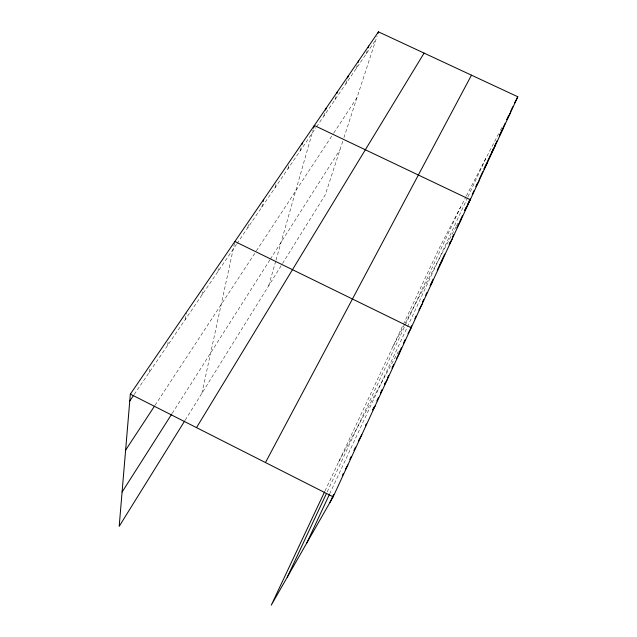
<?xml version="1.0" encoding="UTF-8"?>
<svg xmlns="http://www.w3.org/2000/svg" width="637" height="637" viewBox="0 0 637 637"><rect width="100%" height="100%" fill="white"/><g stroke="black" fill="none" stroke-linecap="round" stroke-linejoin="round"><path stroke-width="0.48" stroke-dasharray="3.19 2.39" d="M149.193 372.478L149.591 368.95M167.65 345.373L168.16 341.766M185.224 319.575L186.283 313.149M201.977 294.995L203.171 288.465M217.95 271.537L218.523 268.703M201.897 393.26L234.663 242.458M247.801 227.72L248.693 223.866M261.767 207.224L263.24 201.188M275.144 187.589L276.028 184.125M287.964 168.765L288.895 165.286M300.274 150.698L301.476 146.335M268.718 285.742L275.757 261.003M276.028 260.071L313.086 129.852M323.787 116.173L324.814 112.677M335.03 99.675L336.344 95.303M345.835 83.813L347.722 77.69M356.242 68.541L357.341 65.054M366.259 53.842L367.374 50.355M342.722 141.382L325.348 194.627L282.557 263.471M343.94 137.64L377.04 36.198M329.719 493.771L467.55 197.677M467.964 196.801L485.848 158.366M327.179 491.939L404.861 326.048M405.283 325.157L460.463 207.304M325.013 490.928L438.726 249.218L465.926 196.785M466.38 195.909L499.448 132.154M500.356 130.402L502.633 126.015M392.846 346.751L404.774 324.106M405.22 323.246L456.06 226.732M456.514 225.872L458.775 221.572M338.597 462.064L398.3 351.608M185.2 420.133L282.04 264.307M172.261 413.262L269.833 259.984M270.359 259.155L339.967 149.814M155.038 405.315L255.867 251.687M256.392 250.882L333.27 133.746M333.796 132.942L357.023 97.549M134.208 394.47L236.454 244.377M236.996 243.589L315.992 127.623M316.549 126.803L375.91 39.669"/><path stroke-width="0.96" d="M324.591 491.828L271.274 605.15L333.159 496.828L517.809 96.76L378.458 31.85L130.346 394.112L119.191 526.337L184.674 420.969M263.24 201.188L263.662 199.469M301.954 144.591L302.44 142.847M313.587 128.109L314.328 125.481L470.281 199.739L464.66 210.409M325.587 110.05L326.096 108.306M336.869 93.551L337.395 91.8M347.722 77.69L348.264 75.946M358.161 62.434L358.711 60.69M368.21 47.743L368.767 45.999M377.892 33.586L378.458 31.85M329.934 502.489L333.684 494.36M342.443 475.409L343.279 473.602M349.832 459.42L351.051 456.769M353.909 450.598L355.542 447.063M365.399 425.723L366.219 423.939M372.796 409.718L374.007 407.083M376.849 400.952L378.466 397.44M380.488 393.061L382.112 389.549M384.549 384.278L385.377 382.487M387.439 378.02L388.681 375.336M391.978 368.194L393.634 364.619M398.961 353.073L401.414 347.778M403.452 343.359L405.084 339.824M410.363 328.405L411.574 325.778M414.814 318.779L416.025 316.151M422.466 302.209L423.669 299.597M425.683 295.257L426.886 292.646M430.142 285.599L433.056 279.285M437.221 270.271L438.885 266.664M439.307 265.764L440.135 263.965M440.971 262.157L444.722 254.052M449.268 244.21L450.463 241.614M452.461 237.29L453.655 234.703M456.856 227.783L461.451 218.865M460.057 220.848L462.462 215.64M464.867 210.441L466.467 206.969M467.717 204.27L470.21 198.879M472.288 194.381L473.944 190.789M475.99 186.362L477.185 183.775M479.183 179.459L482.774 171.687M491.223 153.406L483.977 169.084L487.393 162.658M493.659 148.118L491.621 152.53L495.443 145.212M494.479 146.359L496.924 141.064M499.782 134.877L505.165 123.22M508.414 116.181L506.821 119.637L510.635 112.295M510.412 111.865L512.801 106.69M306.875 542.843L329.305 494.654M287.263 577.178L326.359 493.691M514.425 103.282L517.809 96.76M499.368 135.769L503.182 128.443M476.038 186.474L479.008 180.82M449.308 244.353L452.246 238.803M265.462 462.542L471.468 75.174M439.307 265.884L442.651 259.601M430.293 285.679L432.627 281.315M418.915 310.036L422.156 304.008M407.991 333.677L411.199 327.744L234.87 241.503M396.564 358.424L399.725 352.603M384.581 384.358L387.702 378.665M372.892 409.973L375.082 406.008M358.392 440.884L361.816 434.745M345.485 469.206L347.866 464.978M196.514 427.618L424.091 53.102M122.081 492.075L171.727 414.098M125.624 450.136L154.504 406.127M129.773 400.984L133.651 395.282M130.346 394.112L333.159 496.828"/></g></svg>
